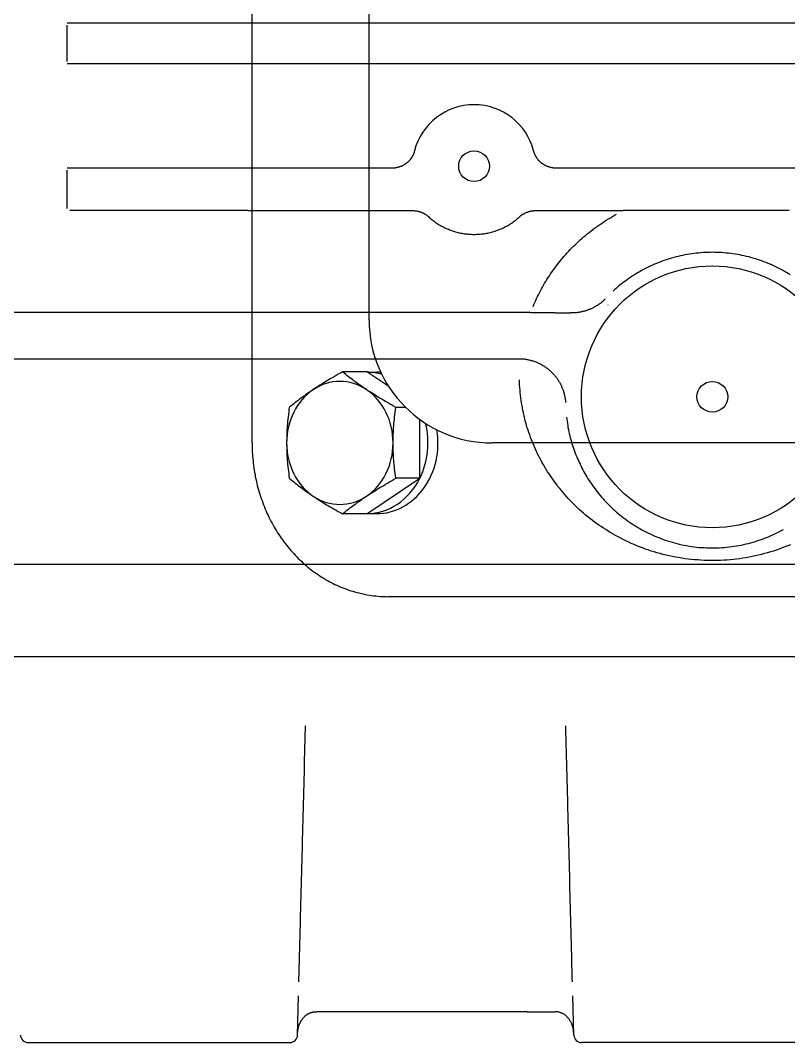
# Model space of a CAD drawing. Units: millimetres at full size. Extents: x -1560 to 1602, y -1094 to 1094.
# Drawn here: x 853.3 to 903.3, y -127 to -60.5 of the extents above; entities that cross this region are included whole.
import ezdxf

# ---------------------------------------------------------------- set-up
doc = ezdxf.new("R2010")
doc.units = ezdxf.units.MM
doc.header["$LTSCALE"] = 11.8857
doc.layers.add('0-1_GR1', color=134, linetype='Continuous')

msp = doc.modelspace()

# ---------------------------------------------------------------- linework, layer by layer
at = {"layer": '0-1_GR1'}
for p, q in [((875.97, -80), (875.97, -16)), ((868.36, -88), (868.36, -16.75)), ((947.06, -60.69), (856.34, -60.69)), ((856.34, -63.31), (947.06, -63.31)), ((877.48, -70.12), (856.34, -70.12)), ((934.48, -70.12), (888.13, -70.12)), ((868.1, -72.89), (878.83, -72.89)), ((886.74, -72.89), (886.77, -72.89)), ((886.77, -72.89), (892.5, -72.89)), ((879.82, -73.27), (879.84, -73.28)), ((885.71, -73.34), (885.77, -73.28)), ((882.72, -74.44), (882.8, -74.44)), ((891.53, -79.04), (891.52, -79.01)), ((886.48, -79.51), (838.12, -79.51)), ((838.9, -82.52), (885.8, -82.52)), ((885.71, -82.52), (885.8, -82.52)), ((875.82, -83.38), (874.25, -83.38)), ((877.25, -84.33), (875.82, -83.38)), ((875.85, -83.4), (876.47, -83.4)), ((878.35, -85.69), (877.71, -85.69)), ((879.28, -90.3), (879.28, -86.48)), ((945.57, -88), (883.97, -88)), ((875.82, -92.61), (879.28, -90.3)), ((879.28, -90.3), (877.71, -90.3)), ((875.82, -92.61), (874.25, -92.61)), ((875.85, -92.6), (876.47, -92.6)), ((947.3, -95.91), (779.8, -95.91)), ((965.55, -98), (877.22, -98)), ((947.3, -101.91), (779.8, -101.91)), ((871.32, -126.51), (871.38, -123.97)), ((889.29, -126.51), (889.22, -123.97))]:
    msp.add_line(p, q, dxfattribs=at)
at = {"layer": '0-1_GR1', "color": 3}
for p, q in [((886.25, -125), (872.54, -125)), ((888.03, -125), (888.07, -125)), ((853.79, -127), (870.82, -127)), ((906.82, -127), (889.79, -127))]:
    msp.add_line(p, q, dxfattribs=at)
at = {"layer": '0-1_GR1'}
for points in [[(856.34, -61.42), (856.34, -61.39), (856.34, -61.37), (856.34, -61.35), (856.34, -61.32), (856.34, -61.3), (856.34, -61.28), (856.34, -61.26), (856.34, -61.23), (856.34, -61.21), (856.34, -61.19), (856.34, -61.17), (856.34, -61.14), (856.34, -61.12), (856.34, -61.1), (856.34, -61.07), (856.34, -61.05), (856.34, -61.03), (856.34, -61.01), (856.34, -60.98), (856.34, -60.96), (856.34, -60.94), (856.34, -60.92), (856.34, -60.89), (856.34, -60.87), (856.34, -60.85), (856.34, -60.82)], [(856.34, -62.3), (856.34, -62.28), (856.34, -62.26), (856.34, -62.23), (856.34, -62.21), (856.34, -62.19), (856.34, -62.16), (856.34, -62.14), (856.34, -62.12), (856.34, -62.1), (856.34, -62.07), (856.34, -62.05), (856.34, -62.03), (856.34, -62.01), (856.34, -61.98), (856.34, -61.96), (856.34, -61.94), (856.34, -61.92), (856.34, -61.89), (856.34, -61.87), (856.34, -61.85), (856.34, -61.82), (856.34, -61.8), (856.34, -61.78), (856.34, -61.76), (856.34, -61.73), (856.34, -61.71), (856.34, -61.69), (856.34, -61.67), (856.34, -61.64), (856.34, -61.62), (856.34, -61.6), (856.34, -61.57), (856.34, -61.55), (856.34, -61.53), (856.34, -61.51), (856.34, -61.48), (856.34, -61.46), (856.34, -61.44), (856.34, -61.42)], [(856.34, -63.18), (856.34, -63.16), (856.34, -63.14), (856.34, -63.11), (856.34, -63.09), (856.34, -63.07), (856.34, -63.05), (856.34, -63.02), (856.34, -63), (856.34, -62.98), (856.34, -62.96), (856.34, -62.93), (856.34, -62.91), (856.34, -62.89), (856.34, -62.87), (856.34, -62.84), (856.34, -62.82), (856.34, -62.8), (856.34, -62.78), (856.34, -62.75), (856.34, -62.73), (856.34, -62.71), (856.34, -62.69), (856.34, -62.66), (856.34, -62.64), (856.34, -62.62), (856.34, -62.59), (856.34, -62.57), (856.34, -62.55), (856.34, -62.53), (856.34, -62.5), (856.34, -62.48), (856.34, -62.46), (856.34, -62.44), (856.34, -62.41), (856.34, -62.39), (856.34, -62.37), (856.34, -62.35), (856.34, -62.32), (856.34, -62.3)], [(878.93, -69.01), (878.92, -69.03), (878.91, -69.06), (878.91, -69.08), (878.9, -69.11), (878.89, -69.13), (878.88, -69.16), (878.87, -69.18), (878.86, -69.21), (878.85, -69.23), (878.84, -69.26), (878.83, -69.28), (878.81, -69.31), (878.8, -69.33), (878.79, -69.35), (878.78, -69.38), (878.76, -69.4), (878.75, -69.42), (878.73, -69.45), (878.72, -69.47), (878.7, -69.49), (878.69, -69.51), (878.67, -69.53), (878.66, -69.56), (878.64, -69.58), (878.62, -69.6), (878.6, -69.62), (878.58, -69.64), (878.57, -69.66), (878.55, -69.68), (878.53, -69.7), (878.51, -69.72), (878.49, -69.73), (878.47, -69.75), (878.45, -69.77), (878.43, -69.79), (878.41, -69.8), (878.38, -69.82), (878.36, -69.84), (878.34, -69.85)], [(887.14, -69.75), (887.12, -69.73), (887.1, -69.72), (887.08, -69.7), (887.06, -69.68), (887.04, -69.66), (887.02, -69.64), (887, -69.62), (886.98, -69.6), (886.97, -69.58), (886.95, -69.56), (886.93, -69.53), (886.92, -69.51), (886.9, -69.49), (886.89, -69.47), (886.87, -69.45), (886.86, -69.42), (886.84, -69.4), (886.83, -69.38), (886.82, -69.35), (886.8, -69.33), (886.79, -69.31), (886.78, -69.28), (886.77, -69.26), (886.76, -69.23), (886.75, -69.21), (886.74, -69.18), (886.73, -69.16), (886.72, -69.13), (886.71, -69.11), (886.7, -69.08), (886.69, -69.06), (886.69, -69.03), (886.68, -69.01)], [(888.13, -70.12), (888.1, -70.12), (888.07, -70.12), (888.05, -70.12), (888.02, -70.12), (887.99, -70.12), (887.96, -70.12), (887.93, -70.11), (887.91, -70.11), (887.88, -70.1), (887.85, -70.1), (887.82, -70.09), (887.8, -70.09), (887.77, -70.08), (887.74, -70.07), (887.72, -70.07), (887.69, -70.06), (887.66, -70.05), (887.64, -70.04), (887.61, -70.03), (887.58, -70.02), (887.56, -70.01), (887.53, -70), (887.51, -69.99), (887.48, -69.98), (887.46, -69.97), (887.43, -69.95), (887.41, -69.94), (887.38, -69.93), (887.36, -69.91), (887.34, -69.9), (887.31, -69.88), (887.29, -69.87), (887.27, -69.85), (887.24, -69.84), (887.22, -69.82), (887.2, -69.81), (887.18, -69.79), (887.16, -69.77), (887.14, -69.75)], [(856.34, -70.89), (856.34, -70.87), (856.34, -70.84), (856.34, -70.82), (856.34, -70.79), (856.34, -70.77), (856.34, -70.75), (856.34, -70.72), (856.34, -70.7), (856.34, -70.67), (856.34, -70.65), (856.34, -70.63), (856.34, -70.6), (856.34, -70.58), (856.34, -70.55), (856.34, -70.53), (856.34, -70.51), (856.34, -70.48), (856.34, -70.46), (856.34, -70.43), (856.34, -70.41), (856.34, -70.39), (856.34, -70.36), (856.34, -70.34), (856.34, -70.31), (856.34, -70.29), (856.34, -70.26)], [(878.34, -69.85), (878.32, -69.87), (878.29, -69.88), (878.27, -69.9), (878.25, -69.91), (878.22, -69.93), (878.2, -69.94), (878.17, -69.95), (878.15, -69.97), (878.12, -69.98), (878.1, -69.99), (878.07, -70), (878.05, -70.01), (878.02, -70.02), (878, -70.03), (877.97, -70.04), (877.94, -70.05), (877.92, -70.06), (877.89, -70.07), (877.86, -70.07), (877.84, -70.08), (877.81, -70.09), (877.78, -70.09), (877.75, -70.1), (877.73, -70.1), (877.7, -70.11), (877.67, -70.11), (877.64, -70.12), (877.62, -70.12), (877.59, -70.12), (877.56, -70.12), (877.53, -70.12), (877.5, -70.12), (877.48, -70.12)], [(856.34, -71.83), (856.34, -71.8), (856.34, -71.78), (856.34, -71.75), (856.34, -71.73), (856.34, -71.71), (856.34, -71.68), (856.34, -71.66), (856.34, -71.64), (856.34, -71.61), (856.34, -71.59), (856.34, -71.56), (856.34, -71.54), (856.34, -71.52), (856.34, -71.49), (856.34, -71.47), (856.34, -71.44), (856.34, -71.42), (856.34, -71.4), (856.34, -71.37), (856.34, -71.35), (856.34, -71.32), (856.34, -71.3), (856.34, -71.28), (856.34, -71.25), (856.34, -71.23), (856.34, -71.2), (856.34, -71.18), (856.34, -71.16), (856.34, -71.13), (856.34, -71.11), (856.34, -71.08), (856.34, -71.06), (856.34, -71.04), (856.34, -71.01), (856.34, -70.99), (856.34, -70.96), (856.34, -70.94), (856.34, -70.92), (856.34, -70.89)], [(856.34, -72.76), (856.34, -72.73), (856.34, -72.71), (856.34, -72.69), (856.34, -72.66), (856.34, -72.64), (856.34, -72.61), (856.34, -72.59), (856.34, -72.57), (856.34, -72.54), (856.34, -72.52), (856.34, -72.49), (856.34, -72.47), (856.34, -72.45), (856.34, -72.42), (856.34, -72.4), (856.34, -72.38), (856.34, -72.35), (856.34, -72.33), (856.34, -72.3), (856.34, -72.28), (856.34, -72.26), (856.34, -72.23), (856.34, -72.21), (856.34, -72.18), (856.34, -72.16), (856.34, -72.14), (856.34, -72.11), (856.34, -72.09), (856.34, -72.07), (856.34, -72.04), (856.34, -72.02), (856.34, -71.99), (856.34, -71.97), (856.34, -71.95), (856.34, -71.92), (856.34, -71.9), (856.34, -71.87), (856.34, -71.85), (856.34, -71.83)], [(859.26, -72.89), (859.18, -72.89), (859.09, -72.89), (859.01, -72.89), (858.93, -72.89), (858.85, -72.89), (858.76, -72.89), (858.68, -72.89), (858.6, -72.89), (858.52, -72.89), (858.44, -72.89), (858.36, -72.89), (858.28, -72.89), (858.19, -72.89), (858.11, -72.89), (858.04, -72.89), (857.96, -72.89), (857.88, -72.89), (857.8, -72.89), (857.72, -72.89), (857.64, -72.89), (857.56, -72.89), (857.49, -72.89), (857.41, -72.89), (857.33, -72.89), (857.25, -72.89), (857.18, -72.89), (857.1, -72.89), (857.02, -72.89), (856.95, -72.89), (856.87, -72.89), (856.8, -72.89), (856.72, -72.89), (856.65, -72.89), (856.58, -72.89), (856.5, -72.89)], [(862.35, -72.88), (862.27, -72.88), (862.19, -72.88), (862.11, -72.88), (862.03, -72.88), (861.95, -72.88), (861.87, -72.88), (861.79, -72.88), (861.71, -72.88), (861.63, -72.88), (861.55, -72.88), (861.47, -72.88), (861.39, -72.89), (861.31, -72.89), (861.23, -72.89), (861.15, -72.89), (861.07, -72.89), (860.99, -72.89), (860.91, -72.89), (860.83, -72.89), (860.75, -72.89), (860.68, -72.89), (860.6, -72.89), (860.52, -72.89), (860.44, -72.89), (860.37, -72.89), (860.29, -72.89), (860.21, -72.89), (860.13, -72.89), (860.06, -72.89), (859.98, -72.89), (859.9, -72.89), (859.82, -72.89), (859.75, -72.89), (859.67, -72.89), (859.59, -72.89), (859.51, -72.89), (859.43, -72.89), (859.34, -72.89), (859.26, -72.89)], [(865.42, -72.89), (865.35, -72.89), (865.27, -72.89), (865.2, -72.89), (865.12, -72.89), (865.04, -72.89), (864.97, -72.89), (864.89, -72.89), (864.81, -72.89), (864.73, -72.89), (864.65, -72.89), (864.58, -72.89), (864.5, -72.89), (864.42, -72.89), (864.34, -72.89), (864.26, -72.89), (864.18, -72.89), (864.1, -72.89), (864.02, -72.89), (863.94, -72.89), (863.86, -72.89), (863.78, -72.89), (863.7, -72.89), (863.62, -72.89), (863.54, -72.89), (863.46, -72.89), (863.38, -72.89), (863.3, -72.89), (863.22, -72.89), (863.14, -72.88), (863.06, -72.88), (862.98, -72.88), (862.9, -72.88), (862.82, -72.88), (862.75, -72.88), (862.67, -72.88), (862.59, -72.88), (862.51, -72.88), (862.43, -72.88), (862.35, -72.88)], [(868.1, -72.89), (868.04, -72.89), (867.97, -72.89), (867.91, -72.89), (867.84, -72.89), (867.78, -72.89), (867.71, -72.89), (867.65, -72.89), (867.58, -72.89), (867.51, -72.89), (867.45, -72.89), (867.38, -72.89), (867.31, -72.89), (867.25, -72.89), (867.18, -72.89), (867.11, -72.89), (867.04, -72.89), (866.98, -72.89), (866.91, -72.89), (866.84, -72.89), (866.77, -72.89), (866.7, -72.89), (866.63, -72.89), (866.56, -72.89), (866.5, -72.89), (866.43, -72.89), (866.36, -72.89), (866.29, -72.89), (866.22, -72.89), (866.15, -72.89), (866.08, -72.89), (866.01, -72.89), (865.94, -72.89), (865.87, -72.89), (865.79, -72.89), (865.72, -72.89), (865.65, -72.89), (865.57, -72.89), (865.5, -72.89), (865.42, -72.89)], [(878.83, -72.89), (878.86, -72.89), (878.89, -72.89), (878.92, -72.9), (878.95, -72.9), (878.97, -72.9), (879, -72.9), (879.03, -72.91), (879.06, -72.91), (879.08, -72.91), (879.11, -72.92), (879.14, -72.93), (879.17, -72.93), (879.19, -72.94), (879.22, -72.94), (879.25, -72.95), (879.27, -72.96), (879.3, -72.97), (879.32, -72.98), (879.35, -72.99), (879.38, -73), (879.4, -73.01), (879.43, -73.02), (879.45, -73.03), (879.48, -73.04), (879.5, -73.05), (879.53, -73.07), (879.55, -73.08), (879.57, -73.09), (879.6, -73.11), (879.62, -73.12), (879.64, -73.13), (879.67, -73.15), (879.69, -73.17), (879.71, -73.18), (879.73, -73.2), (879.75, -73.21), (879.78, -73.23), (879.8, -73.25), (879.82, -73.27)], [(885.77, -73.28), (885.79, -73.27), (885.81, -73.25), (885.83, -73.23), (885.85, -73.21), (885.87, -73.2), (885.89, -73.18), (885.92, -73.17), (885.94, -73.15), (885.96, -73.13), (885.98, -73.12), (886.01, -73.11), (886.03, -73.09), (886.05, -73.08), (886.08, -73.07), (886.1, -73.05), (886.13, -73.04), (886.15, -73.03), (886.18, -73.02), (886.2, -73.01), (886.23, -73), (886.25, -72.99), (886.28, -72.98), (886.31, -72.97), (886.33, -72.96), (886.36, -72.95), (886.39, -72.94), (886.41, -72.94), (886.44, -72.93), (886.47, -72.93), (886.49, -72.92), (886.52, -72.91), (886.55, -72.91), (886.58, -72.91), (886.6, -72.9), (886.63, -72.9), (886.66, -72.9), (886.69, -72.9), (886.72, -72.89), (886.74, -72.89)], [(889.93, -74.6), (890.05, -74.5), (890.16, -74.41), (890.28, -74.31), (890.4, -74.22), (890.52, -74.12), (890.64, -74.03), (890.77, -73.94), (890.89, -73.85), (891.02, -73.77), (891.15, -73.68), (891.27, -73.6), (891.4, -73.51), (891.54, -73.43), (891.67, -73.35), (891.8, -73.27), (891.94, -73.19), (892.07, -73.12)], [(895.26, -72.89), (895.18, -72.89), (895.09, -72.89), (895.01, -72.89), (894.93, -72.89), (894.85, -72.89), (894.76, -72.89), (894.68, -72.89), (894.6, -72.89), (894.52, -72.89), (894.44, -72.89), (894.36, -72.89), (894.28, -72.89), (894.19, -72.89), (894.11, -72.89), (894.04, -72.89), (893.96, -72.89), (893.88, -72.89), (893.8, -72.89), (893.72, -72.89), (893.64, -72.89), (893.56, -72.89), (893.49, -72.89), (893.41, -72.89), (893.33, -72.89), (893.25, -72.89), (893.18, -72.89), (893.1, -72.89), (893.02, -72.89), (892.95, -72.89), (892.87, -72.89), (892.8, -72.89), (892.72, -72.89), (892.65, -72.89), (892.57, -72.89), (892.5, -72.89)], [(898.35, -72.88), (898.27, -72.88), (898.19, -72.88), (898.11, -72.88), (898.03, -72.88), (897.95, -72.88), (897.87, -72.88), (897.79, -72.88), (897.71, -72.88), (897.63, -72.88), (897.55, -72.88), (897.47, -72.88), (897.39, -72.89), (897.31, -72.89), (897.23, -72.89), (897.15, -72.89), (897.07, -72.89), (896.99, -72.89), (896.91, -72.89), (896.83, -72.89), (896.75, -72.89), (896.68, -72.89), (896.6, -72.89), (896.52, -72.89), (896.44, -72.89), (896.37, -72.89), (896.29, -72.89), (896.21, -72.89), (896.13, -72.89), (896.06, -72.89), (895.98, -72.89), (895.9, -72.89), (895.82, -72.89), (895.75, -72.89), (895.67, -72.89), (895.59, -72.89), (895.51, -72.89), (895.43, -72.89), (895.34, -72.89), (895.26, -72.89)], [(901.42, -72.89), (901.35, -72.89), (901.27, -72.89), (901.2, -72.89), (901.12, -72.89), (901.04, -72.89), (900.97, -72.89), (900.89, -72.89), (900.81, -72.89), (900.73, -72.89), (900.65, -72.89), (900.58, -72.89), (900.5, -72.89), (900.42, -72.89), (900.34, -72.89), (900.26, -72.89), (900.18, -72.89), (900.1, -72.89), (900.02, -72.89), (899.94, -72.89), (899.86, -72.89), (899.78, -72.89), (899.7, -72.89), (899.62, -72.89), (899.54, -72.89), (899.46, -72.89), (899.38, -72.89), (899.3, -72.89), (899.22, -72.89), (899.14, -72.88), (899.06, -72.88), (898.98, -72.88), (898.9, -72.88), (898.82, -72.88), (898.75, -72.88), (898.67, -72.88), (898.59, -72.88), (898.51, -72.88), (898.43, -72.88), (898.35, -72.88)], [(903.31, -72.89), (903.25, -72.89), (903.18, -72.89), (903.11, -72.89), (903.04, -72.89), (902.98, -72.89), (902.91, -72.89), (902.84, -72.89), (902.77, -72.89), (902.7, -72.89), (902.63, -72.89), (902.56, -72.89), (902.5, -72.89), (902.43, -72.89), (902.36, -72.89), (902.29, -72.89), (902.22, -72.89), (902.15, -72.89), (902.08, -72.89), (902.01, -72.89), (901.94, -72.89), (901.87, -72.89), (901.79, -72.89), (901.72, -72.89), (901.65, -72.89), (901.57, -72.89), (901.5, -72.89), (901.42, -72.89)], [(879.84, -73.28), (879.89, -73.34), (879.95, -73.39), (880.01, -73.44), (880.08, -73.49), (880.14, -73.54), (880.2, -73.58), (880.27, -73.63), (880.33, -73.68), (880.4, -73.72), (880.47, -73.76), (880.54, -73.81), (880.61, -73.85), (880.68, -73.89), (880.75, -73.93), (880.83, -73.97), (880.9, -74), (880.97, -74.04), (881.05, -74.07), (881.13, -74.1), (881.2, -74.13), (881.28, -74.16), (881.36, -74.19), (881.44, -74.22), (881.52, -74.24), (881.59, -74.27), (881.67, -74.29), (881.76, -74.31), (881.84, -74.33), (881.92, -74.35), (882, -74.36), (882.08, -74.38), (882.16, -74.39), (882.24, -74.4), (882.32, -74.41), (882.4, -74.42), (882.48, -74.42), (882.56, -74.43), (882.64, -74.43), (882.72, -74.44)], [(882.8, -74.44), (882.88, -74.44), (882.96, -74.43), (883.04, -74.43), (883.12, -74.42), (883.2, -74.42), (883.28, -74.41), (883.36, -74.4), (883.45, -74.39), (883.53, -74.38), (883.61, -74.36), (883.69, -74.35), (883.77, -74.33), (883.85, -74.31), (883.93, -74.29), (884.01, -74.27), (884.09, -74.24), (884.17, -74.22), (884.25, -74.19), (884.33, -74.16), (884.4, -74.13), (884.48, -74.1), (884.56, -74.07), (884.63, -74.04), (884.71, -74), (884.78, -73.97), (884.85, -73.93), (884.93, -73.89), (885, -73.85), (885.07, -73.81), (885.14, -73.76), (885.2, -73.72), (885.27, -73.68), (885.34, -73.63), (885.4, -73.58), (885.47, -73.54), (885.53, -73.49), (885.59, -73.44), (885.65, -73.39), (885.71, -73.34)], [(886.64, -79.12), (886.69, -78.99), (886.75, -78.86), (886.81, -78.73), (886.87, -78.61), (886.93, -78.48), (886.99, -78.36), (887.05, -78.23), (887.12, -78.11), (887.18, -77.98), (887.25, -77.86), (887.32, -77.74), (887.39, -77.61), (887.47, -77.49), (887.54, -77.37), (887.62, -77.25), (887.7, -77.13), (887.78, -77.01), (887.86, -76.89), (887.94, -76.77), (888.03, -76.66), (888.11, -76.54), (888.2, -76.42), (888.29, -76.31), (888.38, -76.2), (888.47, -76.08), (888.57, -75.97), (888.66, -75.86), (888.76, -75.75), (888.86, -75.64), (888.96, -75.53), (889.06, -75.42), (889.17, -75.32), (889.27, -75.21), (889.38, -75.11), (889.49, -75), (889.59, -74.9), (889.71, -74.8), (889.82, -74.7), (889.93, -74.6)], [(899.64, -75.7), (899.5, -75.68), (899.35, -75.66), (899.2, -75.65), (899.05, -75.63), (898.9, -75.62), (898.75, -75.61), (898.6, -75.61), (898.45, -75.61), (898.3, -75.6), (898.15, -75.61), (898, -75.61), (897.85, -75.61), (897.7, -75.62), (897.56, -75.63), (897.41, -75.65), (897.26, -75.66), (897.11, -75.68), (896.96, -75.7), (896.81, -75.72), (896.67, -75.75), (896.52, -75.77), (896.37, -75.8), (896.23, -75.83), (896.08, -75.87), (895.94, -75.9), (895.79, -75.94), (895.65, -75.98), (895.51, -76.02), (895.37, -76.07), (895.23, -76.12), (895.09, -76.16), (894.95, -76.22), (894.81, -76.27), (894.67, -76.32), (894.53, -76.38), (894.4, -76.44), (894.26, -76.5), (894.13, -76.57), (894, -76.63)], [(903.37, -77.07), (903.24, -76.99), (903.12, -76.91), (902.99, -76.84), (902.86, -76.77), (902.73, -76.7), (902.6, -76.63), (902.47, -76.57), (902.34, -76.5), (902.21, -76.44), (902.07, -76.38), (901.93, -76.32), (901.8, -76.27), (901.66, -76.22), (901.52, -76.16), (901.38, -76.12), (901.24, -76.07), (901.1, -76.02), (900.96, -75.98), (900.81, -75.94), (900.67, -75.9), (900.52, -75.87), (900.38, -75.83), (900.23, -75.8), (900.09, -75.77), (899.94, -75.75), (899.79, -75.72), (899.64, -75.7)], [(894, -76.63), (893.87, -76.7), (893.74, -76.77), (893.61, -76.84), (893.48, -76.91), (893.36, -76.99), (893.23, -77.07), (893.11, -77.14), (892.99, -77.22), (892.87, -77.31), (892.75, -77.39), (892.63, -77.48), (892.52, -77.56), (892.4, -77.65), (892.29, -77.74), (892.18, -77.83), (892.07, -77.93), (891.96, -78.02), (891.86, -78.12)], [(891.32, -78.65), (891.29, -78.68), (891.26, -78.71), (891.23, -78.74), (891.2, -78.77), (891.16, -78.8), (891.13, -78.82), (891.1, -78.85), (891.07, -78.88), (891.04, -78.9), (891, -78.93), (890.97, -78.95), (890.94, -78.98), (890.9, -79), (890.87, -79.02), (890.83, -79.05), (890.8, -79.07), (890.76, -79.09), (890.73, -79.11), (890.69, -79.13), (890.66, -79.15), (890.62, -79.17), (890.58, -79.19), (890.54, -79.21), (890.51, -79.23), (890.47, -79.25), (890.43, -79.27), (890.39, -79.28), (890.35, -79.3), (890.31, -79.32), (890.27, -79.33), (890.23, -79.35), (890.19, -79.36), (890.15, -79.38), (890.11, -79.39), (890.07, -79.4), (890.03, -79.42), (889.99, -79.43), (889.94, -79.44), (889.9, -79.45)], [(886.48, -79.51), (886.53, -79.51), (886.59, -79.51), (886.64, -79.51), (886.69, -79.51), (886.74, -79.51), (886.79, -79.51), (886.84, -79.52), (886.89, -79.52), (886.94, -79.52), (886.99, -79.52), (887.04, -79.52), (887.09, -79.52), (887.14, -79.52), (887.19, -79.52), (887.24, -79.52), (887.29, -79.52), (887.34, -79.52), (887.39, -79.52), (887.44, -79.52), (887.48, -79.52), (887.53, -79.52), (887.58, -79.52), (887.63, -79.52), (887.68, -79.52), (887.72, -79.52), (887.77, -79.52), (887.82, -79.52), (887.87, -79.52), (887.91, -79.52), (887.96, -79.52), (888, -79.52), (888.05, -79.52), (888.1, -79.53), (888.14, -79.53), (888.19, -79.53), (888.23, -79.53), (888.27, -79.53), (888.32, -79.53), (888.36, -79.53)], [(888.36, -79.53), (888.41, -79.53), (888.45, -79.53), (888.49, -79.53), (888.53, -79.53), (888.58, -79.53), (888.62, -79.53), (888.66, -79.53), (888.7, -79.54), (888.74, -79.54), (888.78, -79.54), (888.82, -79.54), (888.86, -79.54), (888.9, -79.54), (888.94, -79.54), (888.98, -79.54), (889.01, -79.54), (889.05, -79.54)], [(889.9, -79.45), (889.85, -79.46), (889.81, -79.47), (889.76, -79.48), (889.72, -79.49), (889.67, -79.5), (889.62, -79.51), (889.57, -79.51), (889.52, -79.52), (889.47, -79.53), (889.42, -79.53), (889.37, -79.54), (889.32, -79.54), (889.27, -79.54), (889.22, -79.54), (889.16, -79.54), (889.11, -79.54), (889.05, -79.54)], [(885.8, -82.52), (885.85, -82.53), (885.91, -82.53), (885.96, -82.53), (886.01, -82.54), (886.07, -82.54), (886.12, -82.55), (886.18, -82.56), (886.23, -82.57), (886.28, -82.58), (886.34, -82.59), (886.39, -82.6), (886.44, -82.61), (886.5, -82.63), (886.55, -82.64), (886.6, -82.66), (886.65, -82.67), (886.7, -82.69), (886.75, -82.71), (886.81, -82.73), (886.86, -82.75), (886.91, -82.77), (886.95, -82.79), (887, -82.81), (887.05, -82.83), (887.1, -82.86), (887.15, -82.88), (887.19, -82.91), (887.24, -82.93), (887.28, -82.96), (887.33, -82.99), (887.37, -83.02), (887.42, -83.05), (887.46, -83.07), (887.5, -83.11), (887.55, -83.14), (887.59, -83.17), (887.63, -83.2), (887.67, -83.23), (887.71, -83.27)], [(875.8, -84.53), (875.7, -84.46), (875.59, -84.39), (875.49, -84.32), (875.4, -84.25), (875.3, -84.19), (875.2, -84.12), (875.11, -84.05), (875.01, -83.98), (874.91, -83.9), (874.82, -83.83), (874.72, -83.76), (874.63, -83.69), (874.53, -83.61), (874.44, -83.53), (874.34, -83.46), (874.25, -83.38), (874.11, -83.46), (873.97, -83.53), (873.83, -83.61), (873.7, -83.69), (873.58, -83.76), (873.45, -83.83), (873.33, -83.9), (873.21, -83.98), (873.1, -84.05), (872.98, -84.12), (872.87, -84.19), (872.76, -84.25), (872.65, -84.32), (872.55, -84.39), (872.44, -84.46), (872.34, -84.53)], [(887.71, -83.27), (887.75, -83.3), (887.78, -83.34), (887.82, -83.37), (887.86, -83.41), (887.89, -83.44), (887.93, -83.48), (887.96, -83.52), (888, -83.55), (888.03, -83.59), (888.06, -83.63), (888.1, -83.67), (888.13, -83.71), (888.16, -83.75), (888.19, -83.79), (888.22, -83.83), (888.24, -83.87), (888.27, -83.91), (888.3, -83.95), (888.32, -84), (888.35, -84.04), (888.37, -84.08), (888.4, -84.12), (888.42, -84.17), (888.44, -84.21), (888.46, -84.25), (888.48, -84.3), (888.5, -84.34), (888.52, -84.39), (888.54, -84.43), (888.56, -84.48), (888.58, -84.52), (888.59, -84.57), (888.61, -84.61), (888.62, -84.66), (888.63, -84.71), (888.65, -84.75), (888.66, -84.8), (888.67, -84.85), (888.68, -84.89)], [(886.73, -88.25), (886.66, -88.1), (886.6, -87.95), (886.54, -87.79), (886.48, -87.64), (886.42, -87.48), (886.37, -87.33), (886.31, -87.17), (886.26, -87.01), (886.22, -86.85), (886.17, -86.69), (886.13, -86.53), (886.09, -86.37), (886.05, -86.21), (886.01, -86.05), (885.98, -85.89), (885.95, -85.72), (885.92, -85.56), (885.89, -85.39), (885.86, -85.23), (885.84, -85.06), (885.82, -84.9), (885.8, -84.73), (885.79, -84.56), (885.78, -84.39), (885.76, -84.23), (885.76, -84.06), (885.75, -83.89)], [(872.34, -84.53), (872.23, -84.6), (872.13, -84.67), (872.03, -84.74), (871.93, -84.81), (871.83, -84.88), (871.74, -84.95), (871.64, -85.02), (871.55, -85.09), (871.45, -85.16), (871.36, -85.23), (871.26, -85.3), (871.17, -85.38), (871.07, -85.45), (870.98, -85.53), (870.88, -85.61), (870.78, -85.69), (870.76, -85.84), (870.74, -86), (870.72, -86.15), (870.7, -86.3), (870.69, -86.45), (870.67, -86.6), (870.66, -86.74), (870.65, -86.88), (870.64, -87.02), (870.63, -87.16), (870.62, -87.3), (870.61, -87.44), (870.61, -87.58), (870.61, -87.72), (870.6, -87.86), (870.6, -88)], [(877.53, -88), (877.53, -87.86), (877.53, -87.72), (877.54, -87.58), (877.54, -87.44), (877.55, -87.3), (877.56, -87.16), (877.57, -87.02), (877.58, -86.88), (877.59, -86.74), (877.6, -86.6), (877.62, -86.45), (877.63, -86.3), (877.65, -86.15), (877.67, -86), (877.69, -85.84), (877.71, -85.69), (877.57, -85.61), (877.43, -85.53), (877.3, -85.45), (877.17, -85.38), (877.04, -85.3), (876.92, -85.23), (876.8, -85.16), (876.68, -85.09), (876.56, -85.02), (876.45, -84.95), (876.34, -84.88), (876.23, -84.81), (876.12, -84.74), (876.01, -84.67), (875.9, -84.6), (875.8, -84.53)], [(888.68, -84.89), (888.69, -84.94), (888.7, -84.99), (888.71, -85.03), (888.72, -85.08), (888.72, -85.13), (888.73, -85.17), (888.74, -85.22), (888.74, -85.27), (888.74, -85.32), (888.75, -85.36)], [(888.81, -86.33), (888.83, -86.46), (888.85, -86.59), (888.87, -86.73), (888.89, -86.86), (888.91, -86.99), (888.94, -87.12), (888.96, -87.25), (888.99, -87.39), (889.02, -87.52), (889.06, -87.65), (889.09, -87.77), (889.13, -87.9), (889.17, -88.03), (889.21, -88.16), (889.25, -88.28), (889.29, -88.41), (889.34, -88.53), (889.38, -88.66), (889.43, -88.78), (889.48, -88.91), (889.53, -89.03), (889.59, -89.15), (889.64, -89.27), (889.7, -89.39), (889.76, -89.51), (889.82, -89.63), (889.88, -89.75), (889.94, -89.87), (890.01, -89.98), (890.07, -90.1), (890.14, -90.21), (890.21, -90.33), (890.28, -90.44), (890.36, -90.55), (890.43, -90.66), (890.51, -90.77), (890.59, -90.88), (890.67, -90.99), (890.75, -91.1)], [(868.36, -88), (868.36, -88.14), (868.36, -88.29), (868.37, -88.44), (868.37, -88.59), (868.38, -88.73), (868.39, -88.88), (868.4, -89.03), (868.42, -89.18), (868.44, -89.32), (868.45, -89.47), (868.47, -89.62), (868.5, -89.76), (868.52, -89.91), (868.55, -90.05), (868.57, -90.2), (868.6, -90.34), (868.64, -90.49), (868.67, -90.63), (868.7, -90.77), (868.74, -90.92), (868.78, -91.06), (868.82, -91.2), (868.87, -91.34), (868.91, -91.48), (868.96, -91.62), (869.01, -91.75), (869.06, -91.89), (869.11, -92.03), (869.16, -92.16), (869.22, -92.3), (869.28, -92.43), (869.33, -92.57), (869.4, -92.7), (869.46, -92.83), (869.52, -92.96), (869.59, -93.09), (869.66, -93.22), (869.73, -93.34), (869.8, -93.47)], [(870.6, -88), (870.6, -88.13), (870.61, -88.27), (870.61, -88.41), (870.61, -88.55), (870.62, -88.69), (870.63, -88.83), (870.64, -88.97), (870.65, -89.11), (870.66, -89.25), (870.67, -89.39), (870.69, -89.54), (870.7, -89.69), (870.72, -89.84), (870.74, -89.99), (870.76, -90.15), (870.78, -90.3)], [(877.71, -90.3), (877.69, -90.15), (877.67, -89.99), (877.65, -89.84), (877.63, -89.69), (877.62, -89.54), (877.6, -89.39), (877.59, -89.25), (877.58, -89.11), (877.57, -88.97), (877.56, -88.83), (877.55, -88.69), (877.54, -88.55), (877.54, -88.41), (877.53, -88.27), (877.53, -88.13), (877.53, -88)], [(890.92, -93.34), (890.77, -93.24), (890.62, -93.13), (890.48, -93.02), (890.34, -92.91), (890.2, -92.8), (890.06, -92.69), (889.93, -92.57), (889.8, -92.46), (889.66, -92.34), (889.54, -92.22), (889.41, -92.1), (889.29, -91.98), (889.16, -91.86), (889.04, -91.73), (888.93, -91.61), (888.81, -91.48), (888.7, -91.35), (888.59, -91.22), (888.48, -91.09), (888.37, -90.96), (888.26, -90.83), (888.16, -90.69), (888.06, -90.56), (887.96, -90.42), (887.86, -90.28), (887.77, -90.15), (887.68, -90.01), (887.58, -89.87), (887.5, -89.72), (887.41, -89.58), (887.33, -89.44), (887.24, -89.29), (887.16, -89.15), (887.08, -89), (887.01, -88.85), (886.93, -88.7), (886.86, -88.55), (886.79, -88.4), (886.73, -88.25)], [(870.78, -90.3), (870.88, -90.38), (870.98, -90.46), (871.07, -90.54), (871.17, -90.61), (871.26, -90.69), (871.36, -90.76), (871.45, -90.83), (871.55, -90.9), (871.64, -90.97), (871.74, -91.04), (871.83, -91.11), (871.93, -91.18), (872.03, -91.25), (872.13, -91.32), (872.23, -91.39), (872.34, -91.46)], [(875.8, -91.46), (875.9, -91.39), (876.01, -91.32), (876.12, -91.25), (876.23, -91.18), (876.34, -91.11), (876.45, -91.04), (876.56, -90.97), (876.68, -90.9), (876.8, -90.83), (876.92, -90.76), (877.04, -90.69), (877.17, -90.61), (877.3, -90.54), (877.43, -90.46), (877.57, -90.38), (877.71, -90.3)], [(872.34, -91.46), (872.44, -91.53), (872.55, -91.6), (872.65, -91.67), (872.76, -91.74), (872.87, -91.81), (872.98, -91.88), (873.1, -91.95), (873.21, -92.02), (873.33, -92.09), (873.45, -92.16), (873.58, -92.23), (873.7, -92.31), (873.83, -92.38), (873.97, -92.46), (874.11, -92.53), (874.25, -92.61)], [(874.25, -92.61), (874.34, -92.53), (874.44, -92.46), (874.53, -92.38), (874.63, -92.31), (874.72, -92.23), (874.82, -92.16), (874.91, -92.09), (875.01, -92.02), (875.11, -91.95), (875.2, -91.88), (875.3, -91.81), (875.4, -91.74), (875.49, -91.67), (875.59, -91.6), (875.7, -91.53), (875.8, -91.46)], [(890.75, -91.1), (890.83, -91.21), (890.92, -91.31), (891, -91.42), (891.09, -91.52), (891.18, -91.62), (891.27, -91.72), (891.37, -91.82), (891.46, -91.92), (891.56, -92.02), (891.66, -92.12), (891.76, -92.22), (891.86, -92.31), (891.96, -92.4), (892.07, -92.5), (892.17, -92.59), (892.28, -92.68), (892.39, -92.77), (892.5, -92.85), (892.62, -92.94), (892.73, -93.02), (892.85, -93.11), (892.97, -93.19), (893.09, -93.27), (893.21, -93.35), (893.33, -93.42), (893.46, -93.5), (893.59, -93.57), (893.72, -93.65), (893.85, -93.72), (893.98, -93.79), (894.11, -93.85), (894.25, -93.92), (894.39, -93.98), (894.52, -94.04), (894.67, -94.1), (894.81, -94.16), (894.95, -94.22), (895.1, -94.27), (895.24, -94.32)], [(869.8, -93.47), (869.87, -93.59), (869.95, -93.72), (870.02, -93.84), (870.1, -93.96), (870.18, -94.08), (870.26, -94.2), (870.35, -94.32), (870.43, -94.43), (870.52, -94.54), (870.61, -94.66), (870.7, -94.77), (870.79, -94.88), (870.88, -94.99), (870.97, -95.09), (871.07, -95.2), (871.17, -95.3), (871.26, -95.41), (871.36, -95.51), (871.47, -95.61), (871.57, -95.7), (871.67, -95.8), (871.78, -95.89), (871.88, -95.98), (871.99, -96.08), (872.1, -96.16), (872.21, -96.25), (872.32, -96.34), (872.44, -96.42), (872.55, -96.5), (872.67, -96.58), (872.78, -96.66), (872.9, -96.73), (873.02, -96.8), (873.14, -96.88), (873.26, -96.94), (873.38, -97.01), (873.51, -97.08), (873.63, -97.14), (873.75, -97.2)], [(898.19, -95.65), (897.98, -95.65), (897.77, -95.64), (897.56, -95.63), (897.35, -95.61), (897.14, -95.6), (896.93, -95.58), (896.72, -95.55), (896.51, -95.53), (896.31, -95.5), (896.1, -95.46), (895.9, -95.43), (895.69, -95.39), (895.49, -95.34), (895.29, -95.3), (895.09, -95.25), (894.9, -95.2), (894.7, -95.14), (894.51, -95.09), (894.32, -95.03), (894.13, -94.96), (893.94, -94.9), (893.76, -94.83), (893.57, -94.76), (893.39, -94.69), (893.21, -94.61), (893.03, -94.53), (892.86, -94.46), (892.68, -94.37), (892.51, -94.29), (892.34, -94.2), (892.18, -94.11), (892.01, -94.02), (891.85, -93.93), (891.69, -93.84), (891.53, -93.74), (891.37, -93.64), (891.22, -93.54), (891.07, -93.44), (890.92, -93.34)], [(901.41, -94.3), (901.56, -94.25), (901.7, -94.2), (901.85, -94.14), (901.99, -94.08), (902.13, -94.02), (902.27, -93.96), (902.41, -93.9), (902.54, -93.83), (902.67, -93.76), (902.81, -93.69), (902.94, -93.62)], [(895.24, -94.32), (895.39, -94.37), (895.54, -94.42), (895.69, -94.46), (895.85, -94.5), (896, -94.54), (896.15, -94.58), (896.31, -94.62), (896.47, -94.65), (896.63, -94.68), (896.79, -94.71), (896.95, -94.73), (897.11, -94.75), (897.27, -94.77), (897.43, -94.79), (897.59, -94.8), (897.76, -94.81), (897.92, -94.82), (898.09, -94.82), (898.25, -94.83), (898.41, -94.83), (898.58, -94.82), (898.74, -94.82), (898.91, -94.81), (899.07, -94.8), (899.23, -94.78), (899.39, -94.76), (899.56, -94.74), (899.72, -94.72), (899.88, -94.7), (900.03, -94.67), (900.19, -94.64), (900.35, -94.6), (900.5, -94.57), (900.66, -94.53), (900.81, -94.49), (900.96, -94.45), (901.12, -94.4), (901.27, -94.35), (901.41, -94.3)], [(903.39, -94.62), (903.21, -94.69), (903.02, -94.76), (902.84, -94.83), (902.65, -94.9), (902.47, -94.97), (902.28, -95.03), (902.08, -95.09), (901.89, -95.15), (901.7, -95.2), (901.5, -95.25), (901.3, -95.3), (901.1, -95.35), (900.9, -95.39), (900.7, -95.43), (900.49, -95.47), (900.29, -95.5), (900.08, -95.53), (899.87, -95.56), (899.67, -95.58), (899.46, -95.6), (899.25, -95.62), (899.04, -95.63), (898.83, -95.64), (898.61, -95.65), (898.4, -95.65), (898.19, -95.65)], [(873.75, -97.2), (873.88, -97.26), (874.01, -97.32), (874.13, -97.37), (874.26, -97.42), (874.39, -97.47), (874.52, -97.52), (874.65, -97.57), (874.78, -97.61), (874.91, -97.65), (875.05, -97.69), (875.18, -97.73), (875.31, -97.76), (875.45, -97.79), (875.58, -97.82), (875.72, -97.85), (875.85, -97.88), (875.99, -97.9), (876.12, -97.92), (876.26, -97.94), (876.4, -97.95), (876.53, -97.97), (876.67, -97.98), (876.81, -97.98), (876.94, -97.99), (877.08, -97.99), (877.22, -98)], [(871.67, -112.91), (871.68, -112.65), (871.68, -112.39), (871.69, -112.13), (871.7, -111.87), (871.7, -111.61), (871.71, -111.35), (871.72, -111.09), (871.72, -110.83), (871.73, -110.57), (871.74, -110.31), (871.74, -110.05), (871.75, -109.79), (871.76, -109.53), (871.76, -109.27), (871.77, -109.01), (871.78, -108.75), (871.78, -108.49), (871.79, -108.23), (871.8, -107.97), (871.8, -107.71), (871.81, -107.45), (871.82, -107.19), (871.82, -106.93), (871.83, -106.67), (871.84, -106.41)], [(888.94, -112.91), (888.93, -112.65), (888.92, -112.39), (888.92, -112.13), (888.91, -111.87), (888.9, -111.61), (888.9, -111.35), (888.89, -111.09), (888.88, -110.83), (888.88, -110.57), (888.87, -110.31), (888.86, -110.05), (888.86, -109.79), (888.85, -109.53), (888.84, -109.27), (888.84, -109.01), (888.83, -108.75), (888.82, -108.49), (888.82, -108.23), (888.81, -107.97), (888.8, -107.71), (888.8, -107.45), (888.79, -107.19), (888.78, -106.93), (888.78, -106.67), (888.77, -106.41)], [(871.41, -123.05), (871.41, -122.79), (871.42, -122.53), (871.43, -122.27), (871.43, -122.01), (871.44, -121.75), (871.45, -121.49), (871.45, -121.23), (871.46, -120.97), (871.47, -120.71), (871.47, -120.45), (871.48, -120.19), (871.49, -119.93), (871.49, -119.67), (871.5, -119.41), (871.51, -119.15), (871.51, -118.89), (871.52, -118.63), (871.53, -118.37), (871.53, -118.11), (871.54, -117.85), (871.55, -117.59), (871.55, -117.33), (871.56, -117.07), (871.57, -116.81), (871.57, -116.55), (871.58, -116.29), (871.59, -116.03), (871.6, -115.77), (871.6, -115.51), (871.61, -115.25), (871.62, -114.99), (871.62, -114.73), (871.63, -114.47), (871.64, -114.21), (871.64, -113.95), (871.65, -113.69), (871.66, -113.43), (871.66, -113.17), (871.67, -112.91)], [(889.2, -123.05), (889.19, -122.79), (889.19, -122.53), (889.18, -122.27), (889.17, -122.01), (889.17, -121.75), (889.16, -121.49), (889.15, -121.23), (889.14, -120.97), (889.14, -120.71), (889.13, -120.45), (889.12, -120.19), (889.12, -119.93), (889.11, -119.67), (889.1, -119.41), (889.1, -119.15), (889.09, -118.89), (889.08, -118.63), (889.08, -118.37), (889.07, -118.11), (889.06, -117.85), (889.06, -117.59), (889.05, -117.33), (889.04, -117.07), (889.04, -116.81), (889.03, -116.55), (889.02, -116.29), (889.02, -116.03), (889.01, -115.77), (889, -115.51), (889, -115.25), (888.99, -114.99), (888.98, -114.73), (888.98, -114.47), (888.97, -114.21), (888.96, -113.95), (888.96, -113.69), (888.95, -113.43), (888.94, -113.17), (888.94, -112.91)]]:
    msp.add_lwpolyline(points, dxfattribs=at)
at = {"layer": '0-1_GR1', "color": 3}
for points in [[(871.32, -126.42), (871.32, -126.39), (871.32, -126.36), (871.32, -126.33), (871.33, -126.3), (871.33, -126.27), (871.33, -126.25), (871.34, -126.22), (871.34, -126.19), (871.34, -126.16), (871.35, -126.13), (871.36, -126.1), (871.36, -126.08), (871.37, -126.05), (871.37, -126.02), (871.38, -125.99), (871.39, -125.97), (871.4, -125.94), (871.41, -125.91), (871.41, -125.89), (871.42, -125.86), (871.43, -125.83), (871.44, -125.81), (871.45, -125.78), (871.47, -125.76), (871.48, -125.73), (871.49, -125.71), (871.5, -125.68), (871.51, -125.66), (871.53, -125.63), (871.54, -125.61), (871.55, -125.58), (871.57, -125.56), (871.58, -125.54), (871.6, -125.51), (871.61, -125.49), (871.63, -125.47), (871.65, -125.45), (871.66, -125.43), (871.68, -125.41)], [(871.68, -125.41), (871.7, -125.38), (871.72, -125.36), (871.74, -125.34), (871.75, -125.32), (871.77, -125.3), (871.79, -125.28), (871.82, -125.27), (871.84, -125.25), (871.86, -125.23), (871.88, -125.21), (871.9, -125.2), (871.93, -125.18), (871.95, -125.16), (871.98, -125.15), (872, -125.13), (872.03, -125.12), (872.05, -125.11), (872.08, -125.09), (872.11, -125.08), (872.13, -125.07), (872.16, -125.06), (872.19, -125.05), (872.22, -125.04), (872.25, -125.03), (872.28, -125.03), (872.31, -125.02), (872.34, -125.01), (872.37, -125.01), (872.4, -125), (872.44, -125), (872.47, -125), (872.5, -125), (872.54, -125)], [(886.25, -125), (886.3, -125), (886.35, -125), (886.4, -125), (886.45, -125), (886.5, -125), (886.54, -125), (886.59, -125), (886.64, -125), (886.69, -125), (886.74, -125), (886.79, -125), (886.83, -125), (886.88, -125), (886.93, -125), (886.98, -125), (887.02, -125), (887.07, -125), (887.12, -125), (887.16, -125), (887.21, -125), (887.26, -125), (887.3, -125), (887.35, -125), (887.39, -125), (887.44, -125), (887.48, -125), (887.53, -125), (887.57, -125), (887.62, -125), (887.66, -125), (887.7, -125), (887.74, -125), (887.79, -125), (887.83, -125), (887.87, -125), (887.91, -125), (887.95, -125), (887.99, -125), (888.03, -125)], [(888.65, -125.16), (888.62, -125.14), (888.59, -125.13), (888.56, -125.11), (888.53, -125.09), (888.49, -125.08), (888.46, -125.07), (888.43, -125.06), (888.4, -125.04), (888.36, -125.03), (888.33, -125.03), (888.29, -125.02), (888.26, -125.01), (888.22, -125.01), (888.18, -125), (888.15, -125), (888.11, -125), (888.07, -125)], [(889.29, -126.42), (889.29, -126.38), (889.28, -126.34), (889.28, -126.3), (889.27, -126.26), (889.27, -126.22), (889.26, -126.18), (889.26, -126.14), (889.25, -126.1), (889.24, -126.07), (889.23, -126.03), (889.22, -125.99), (889.21, -125.95), (889.2, -125.92), (889.19, -125.88), (889.18, -125.84), (889.16, -125.81), (889.15, -125.77), (889.13, -125.74), (889.12, -125.7), (889.1, -125.67), (889.08, -125.64), (889.06, -125.6), (889.04, -125.57), (889.02, -125.54), (889, -125.51), (888.98, -125.48), (888.96, -125.45), (888.94, -125.42), (888.91, -125.39), (888.89, -125.36), (888.86, -125.34), (888.84, -125.31), (888.81, -125.29), (888.79, -125.26), (888.76, -125.24), (888.73, -125.22), (888.7, -125.2), (888.68, -125.18), (888.65, -125.16)]]:
    msp.add_lwpolyline(points, dxfattribs=at)
at = {"layer": '0-1_GR1'}
for centre, radius in [((882.8, -70), 1), ((898.3, -85), 8.513), ((898.3, -85), 1)]:
    msp.add_circle(centre, radius, dxfattribs=at)
for centre, radius, start, end in [((882.8, -70), 4, 14.32601, 165.67399), ((883.97, -80), 8, 180, 270)]:
    msp.add_arc(centre, radius, start, end, dxfattribs=at)
at = {"layer": '0-1_GR1', "color": 3}
for centre, start, end in [((853.79, -126.5), 181.5, 270), ((870.82, -126.5), 270, 358.5), ((889.79, -126.5), 181.5, 270)]:
    msp.add_arc(centre, 0.5, start, end, dxfattribs=at)
at = {"layer": '0-1_GR1'}
for centre, major_axis, start_param, end_param in [((875.82, -88), (0, 4.6), 6.034733, 6.276062), ((876.47, -88), (0, 4.6), 6.216252, 6.283185), ((874.07, -88), (0, 4), 5.759587, 6.806784), ((874.07, -88), (0, 4), 0.523599, 1.570796), ((874.07, -88), (0, -4), 1.570796, 2.617994), ((875.82, -88), (0, -4.6), 1.054321, 1.85036), ((876.47, -88), (0, -4.6), 6.283185, 8.039773), ((874.07, -88), (0, 4), 1.570796, 2.617994), ((874.07, -88), (0, -4), 0.523599, 1.570796), ((875.82, -88), (0, -4.6), 0.007124, 1.040074), ((874.07, -88), (0, -4), 5.759587, 6.806784)]:
    msp.add_ellipse(centre, major_axis=major_axis, ratio=0.866025, start_param=start_param, end_param=end_param, dxfattribs=at)

doc.saveas('drawing.dxf')
